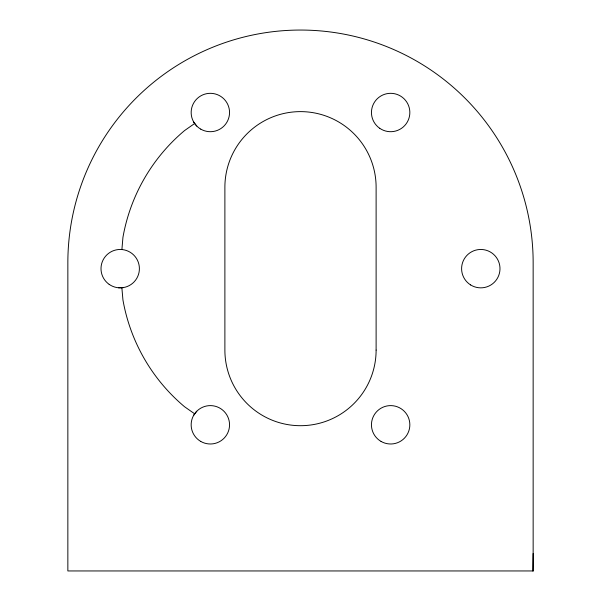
<?xml version="1.0" encoding="UTF-8"?>
<svg xmlns="http://www.w3.org/2000/svg" width="601" height="601" viewBox="0 0 601 601"><rect width="100%" height="100%" fill="white"/><g stroke="black" fill="none" stroke-linecap="round" stroke-linejoin="round"><path stroke-width="0.9" d="M121.905 249.543L122.942 237.35A180.3 180.3 0 0 1 184.605 130.537L194.747 123.438M193.725 415.208L196.775 411.234M118.495 287.774L123.498 287.563M533.147 553.498L532.884 570.95M194.747 413.879L184.605 406.779A180.3 180.3 0 0 1 122.942 299.967L121.86 287.631M193.725 122.108L196.775 126.082M533.147 570.95L67.853 570.95L67.853 262.697A232.647 232.647 0 0 1 300.5 30.05A232.647 232.647 0 0 1 533.147 262.697L533.147 570.95M376.113 350.082L376.113 187.234A75.613 75.613 0 0 0 300.5 111.621A75.613 75.613 0 0 0 224.887 187.234L224.887 350.082A75.613 75.613 0 0 0 300.5 425.696A75.613 75.613 0 0 0 376.113 350.082M109.164 284.363A19.194 19.194 0 0 0 139.319 270.367A19.194 19.194 0 0 0 112.117 251.248A19.194 19.194 0 0 0 109.164 284.363M200.757 129.132A19.194 19.194 0 0 0 229.544 112.515A19.194 19.194 0 0 0 200.757 95.89A19.194 19.194 0 0 0 200.757 129.132M379.712 128.283A19.194 19.194 0 0 0 409.777 114.1A19.194 19.194 0 0 0 382.461 95.153A19.194 19.194 0 0 0 379.712 128.283M470.636 284.942A19.194 19.194 0 0 0 499.979 269.316A19.194 19.194 0 0 0 471.777 251.714A19.194 19.194 0 0 0 470.636 284.942M381.057 441.427A19.194 19.194 0 0 0 409.844 424.802A19.194 19.194 0 0 0 381.057 408.177A19.194 19.194 0 0 0 381.057 441.427M200.757 441.427A19.194 19.194 0 0 0 229.544 424.802A19.194 19.194 0 0 0 200.757 408.177A19.194 19.194 0 0 0 200.757 441.427"/></g></svg>
